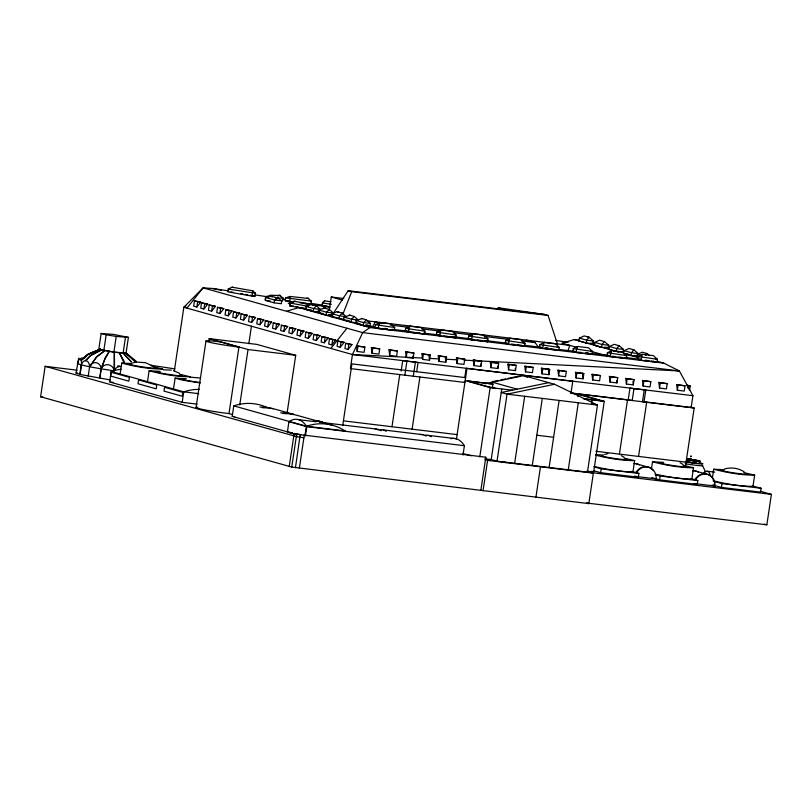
<?xml version="1.0" encoding="UTF-8"?>
<svg xmlns="http://www.w3.org/2000/svg" width="812" height="812" viewBox="0 0 812 812"><rect width="100%" height="100%" fill="white"/><g stroke="black" fill="none" stroke-linecap="round" stroke-linejoin="round"><path stroke-width="1.22" d="M231.988 287.184L252.796 290.808L252.004 296.086L227.796 291.863L228.213 289.031L231.988 287.184L233.267 287.407M586.538 471.264L593.359 473.183L588.812 503.623L291.752 467.073L40.6 396.763L45.147 366.324L77.13 370.191M81.484 364.933L77.465 363.583A6.79 2.152 -82.6 0 1 80.236 359.127A6.79 2.152 -82.6 0 1 81.484 364.933L80.063 374.423L76.044 373.063L78.703 358.133L78.815 358.64M88.193 376.26L89.594 366.77A6.79 4.395 -84.4 0 0 86.194 360.721A6.79 4.395 -84.4 0 0 81.241 364.923L79.82 374.403L110.351 379.965M126.073 353.027L128.408 337.366L113.325 334.382L101.155 333.478L98.81 349.15L113.893 352.134L126.073 353.027L136.538 361.543M103.834 350.449L106.169 334.788L101.155 333.478M113.893 352.134L116.238 336.462L128.408 337.366M121.161 369.277A53.338 48.162 -74.3 0 0 111.183 371.49L109.62 381.965L182.182 402.326L197.174 404.143M123.109 353.2L125.444 337.528M120.257 373.063L121.739 363.106L131.686 363.553M147.622 380.737L149.114 370.79L160.238 371.378M174.316 371.064L183.857 307.24L203.071 287.854L212.703 288.493L228.872 290.94M173.626 388.106L175.118 378.148L186.242 378.737M194.444 300.897L193.662 306.144L196.839 307.037L200.716 302.165L194.444 300.897L200.716 302.165M182.182 402.326L183.745 391.841L198.778 393.668M196.839 307.037L197.631 301.79M201.508 302.876L200.726 308.124L203.913 309.017L207.781 304.145L201.508 302.876L207.781 304.145M203.913 309.017L204.695 303.769M209.232 305.048L208.451 310.296L211.638 311.189L215.515 306.317L209.232 305.048L215.515 306.317M196.047 407.543L205.984 341.04M211.638 311.189L212.419 305.941M208.796 341.091L209.171 338.624L256.836 344.389L295.71 355.301L287.062 413.176M217.504 307.362L216.723 312.61L219.91 313.503L223.787 308.631L217.504 307.362L223.787 308.631M219.91 313.503L220.691 308.255M225.837 309.707L225.056 314.944L228.233 315.838L232.11 310.966L225.837 309.707L232.11 310.966M228.233 315.838L229.014 310.6M233.541 311.869L232.76 317.106L235.947 317.999L239.814 313.127L233.541 311.869L239.814 313.127M235.947 317.999L236.728 312.762M241.194 314.011L240.403 319.258L243.59 320.151L247.467 315.279L241.194 314.011L247.467 315.279M232.405 414.536L229.004 413.582L238.941 347.069L220.661 341.943A22.188 1.319 8.5 0 0 207.994 341.872A22.188 1.319 8.5 0 0 238.941 347.069M243.59 320.151L244.371 314.904M297.517 434.684L232.212 416.363L233.775 405.878A53.338 48.162 -74.3 0 1 266.64 407.33M249.314 316.294L248.533 321.532L251.71 322.425L255.587 317.553L249.314 316.294L255.587 317.553M252.004 296.086L255.08 296.096L255.506 293.264L252.796 290.808M251.71 322.425L252.502 317.187M239.743 405.026L248.036 349.536L209.171 338.624M248.827 343.72L251.446 326.201M257.546 318.598L256.765 323.846L259.952 324.739L263.829 319.867L257.546 318.598L263.829 319.867M259.952 324.739L260.733 319.492M265.209 299.567L265.636 296.735L270.66 295.274L280.556 295.517L278.851 295.314M270.67 296.035L278.222 298.156L281.744 300.876L281.317 303.708L274.121 302.835L265.331 300.369L265.747 297.537L271.807 296.177M265.351 320.791L264.56 326.038L267.747 326.931L271.624 322.059L265.351 320.791L271.624 322.059M267.747 326.931L268.528 321.684M274.121 302.835L274.537 300.004L278.222 298.156M273.299 323.024L272.517 328.261L275.704 329.154L279.582 324.282L273.299 323.024L279.582 324.282M275.704 329.154L276.486 323.917M282.688 300.887L283.114 298.055L279.389 295.314L277.592 296.045M281.419 325.297L280.637 330.545L283.824 331.438L287.702 326.566L281.419 325.297L287.702 326.566M293.68 302.176L285.195 300.704L285.621 297.862L289.996 296.451L308.722 298.481L306.855 298.187M283.824 331.438L284.606 326.191M289.996 301.8L289.996 296.451M306.347 308.875L289.894 305.931L290.32 303.099L294.512 301.252M289.6 327.591L288.818 332.839L291.995 333.732L295.872 328.86L289.6 327.591L295.872 328.86M291.995 333.732L292.787 328.484M297.74 329.875L296.959 335.123L300.135 336.016L304.013 331.144L297.74 329.875L304.013 331.144M300.135 336.016L300.927 330.768M294.553 434.126L287.407 432.116L288.899 421.631A53.338 22.695 -83.1 0 1 306.743 426.645L464.393 445.717L463.002 455.024M316.781 311.341L319.969 312.234L313.219 311.422L305.779 309.331L306.195 306.5L311.331 304.398L312.742 304.642L311.798 304.53M305.951 332.179L305.17 337.427L308.357 338.32L312.234 333.448L305.951 332.179L312.234 333.448M307.961 298.308L311.331 301.11L310.905 303.952L299.831 302.805M289.224 466.514L294.157 433.517L294.847 433.578M308.357 338.32L309.139 333.072M313.219 311.422L313.645 308.59L316.436 305.83L320.395 309.402L313.645 308.59L306.195 306.5M291.752 467.073L296.684 434.075L300.734 434.704L294.157 433.517M313.889 334.402L313.107 339.649L316.284 340.543L320.161 335.671L313.889 334.402L320.161 335.671M295.456 467.712L300.207 434.613L304.277 435.242L299.344 468.25M332.839 315.848L326.089 315.026L318.639 312.945L319.065 310.113L324.201 308.012L325.612 308.255L324.668 308.144M316.284 340.543L317.076 335.305M330.941 301.81L324.719 300.876L322.597 302.511L322.191 305.82L329.702 306.936M322.191 305.82L322.597 302.511M323.389 308.672L323.755 306.256L329.916 307.19M304.947 435.557L306.337 426.239L345.09 430.928M305.434 435.963L306.824 426.655L288.899 421.631M321.917 336.655L321.126 341.903L324.313 342.796L328.19 337.924L321.917 336.655L328.19 337.924M326.089 315.026L326.505 312.194L329.307 309.443L333.265 313.016L326.505 312.194L319.065 310.113M324.313 342.796L325.094 337.548M329.246 310.499L331.266 296.999L343.801 298.512M343.567 319.217L331.631 316.578L332.047 313.747L337.183 311.656L338.594 311.899L337.65 311.788M329.469 338.777L328.687 344.024L331.875 344.917L335.752 340.045L329.469 338.777L335.752 340.045M331.875 344.917L332.656 339.67M339.071 318.669L339.497 315.838L342.288 313.087L346.247 316.66L339.497 315.838L332.047 313.747M337.853 341.131L337.071 346.379L340.258 347.272L344.136 342.4L337.853 341.131L344.136 342.4M357.859 322.871L351.109 322.049L343.669 319.958L344.095 317.127L350.165 315.147M340.258 347.272L341.04 342.025M345.699 343.334L344.907 348.571L348.094 349.475L351.972 344.603L345.699 343.334L351.972 344.603M351.109 322.049L351.535 319.217L354.326 316.467L358.285 320.029L351.535 319.217L344.095 317.127M348.094 349.475L348.876 344.227M366.151 325.125L370.404 326.312L363.208 325.439L355.768 323.359L356.184 320.527L362.264 318.537M691.164 407.492L692.93 395.708L679.38 370.952L663.851 363.157L369.937 327.591L362.659 332.626L352.459 354.539L350.378 368.465L351.21 368.689L464.911 382.452L464.078 382.219M342.705 425.579L351.931 363.877L465.621 377.641M357.178 351.484L357.96 346.237L356.539 345.841L357.178 351.484L364.091 352.327L364.872 347.079L356.539 345.841M363.208 325.439L363.634 322.608L366.425 319.857L370.384 323.43L369.957 326.262L365.704 325.064M378.28 328.454L374.961 327.53L375.388 324.698L379.559 322.516L390.653 323.856L394.662 327.52L394.439 330.413L378.077 328.403L379.559 322.516M372.028 353.281L372.809 348.033L371.388 347.637L372.028 353.281L378.94 354.123L379.722 348.876L371.388 347.637M389.658 355.412L390.45 350.175L389.019 349.769L389.658 355.412L396.581 356.255L397.362 351.007L389.019 349.769M408.537 332.118L405.218 331.184L405.645 328.352L409.816 326.18L420.91 327.52L424.92 331.184L424.696 334.077L408.334 332.057L409.816 326.18M391.973 426.726L399.768 374.565M401.158 371.064L402.711 360.619L418.068 362.487L416.688 371.764M406.233 357.422L407.015 352.175L405.594 351.779L406.233 357.422L413.146 358.254L413.937 353.017L405.594 351.779M404.833 375.185L406.913 361.269M413.298 376.21L415.379 362.294M412.11 429.162L419.905 377.001M422.605 359.401L423.387 354.154L421.956 353.758L422.605 359.401L429.518 360.234L430.299 354.996L421.956 353.758M439.698 335.884L436.379 334.96L436.805 332.128L440.977 329.946L452.507 331.408L456.07 334.95L455.654 337.782M438.886 361.37L439.668 356.123L438.247 355.727L438.886 361.37L445.798 362.213L446.58 356.965L438.247 355.727M457.054 363.573L457.836 358.325L456.415 357.93L457.054 363.573L463.967 364.405L464.748 359.158L456.415 357.93M471.569 339.741L468.25 338.817L468.676 335.985L472.848 333.803L483.942 335.143L484.541 337.01M464.768 377.58L466.159 368.303L572.754 381.335L570.998 393.109L694.169 408.01L685.358 466.941M456.415 439.262L466.991 368.536M473.914 365.613L474.695 360.366L473.274 359.96L473.914 365.613L480.826 366.445L481.607 361.198L473.274 359.96M487.525 341.639L487.951 338.807L483.942 335.143M490.935 367.674L491.717 362.426L490.296 362.02L490.935 367.674L497.847 368.506L498.629 363.258L490.296 362.02M479.79 456.902L490.154 387.588L465.185 380.584L492.955 384.096L492.427 387.598L488.682 387.141M492.031 383.832L492.275 382.178L517.244 389.181M485.129 458.8L485.809 457.207L480.877 490.215M483.038 490.824L487.596 460.384L484.997 459.653M508.596 344.227L505.287 343.293L505.703 340.461L509.885 338.289L520.979 339.629L524.978 343.293L524.765 346.186L508.393 344.166L509.885 338.289M522.745 375.357L554.555 384.279L597.48 405.076L587.462 472.117L497.025 461.175L491.209 459.541L501.755 388.989M508.566 369.805L509.347 364.558L507.926 364.162L508.566 369.805L515.478 370.637L516.27 365.39L507.926 364.162M497.025 461.175L507.043 394.135L554.555 384.279M525.506 371.855L526.288 366.608L524.867 366.212L525.506 371.855L532.418 372.688L533.21 367.44L524.867 366.212M514.656 463.307L524.674 396.266M542.812 348.368L539.493 347.434L539.919 344.603L544.091 342.42L555.611 343.892L559.184 347.424L558.971 350.317L542.599 348.307L544.091 342.42M542.04 373.855L542.822 368.607L541.401 368.212L542.04 373.855L548.953 374.687L549.734 369.44L541.401 368.212M532.286 465.438L542.304 398.398M535.93 497.218L540.477 466.778M558.605 375.854L559.397 370.607L557.966 370.211L558.605 375.854L565.528 376.697L566.309 371.449L557.966 370.211M549.105 467.479L559.123 400.438M576.155 352.398L572.836 351.464L573.262 348.632L577.433 346.46L588.527 347.8L592.537 351.464L592.313 354.357L575.952 352.337L577.433 346.46M587.807 337.082L589.218 337.325L584.224 335.914L579.423 338.096L578.54 340.878L586.264 342.999L586.69 340.167L589.218 337.325L593.471 340.989L593.054 343.821L585.817 342.938M576.124 377.976L576.906 372.728L575.485 372.332L576.124 377.976L583.036 378.818L583.818 373.571L575.485 372.332M577.88 396.733L578.235 394.348L601.418 400.844L583.351 398.662M568.278 469.803L578.306 402.752M604.037 341.487L599.51 340.198L594.699 342.38L594.272 345.212L601.55 347.282L601.976 344.45L604.504 341.619L608.756 345.273L608.33 348.104L601.093 347.231L593.826 345.161L596.536 345.486M592.648 379.975L593.44 374.728L592.009 374.332L592.648 379.975L599.571 380.818L600.352 375.57L592.009 374.332M591.664 403.442L592.192 399.869M610.319 356.529L607 355.605L607.427 352.773L611.598 350.591L622.692 351.931L626.702 355.595L626.478 358.488L610.116 356.478L611.598 350.591M609.436 346.521L608.564 349.292L615.831 351.363L623.068 352.246L623.494 349.414L619.231 345.75L614.237 344.329L609.436 346.521L616.704 348.581L623.494 349.414M587.756 471.224L593.684 471.945L604.24 401.321L579.271 394.317L570.968 393.312M610.045 382.076L610.827 376.839L609.406 376.433L610.045 382.076L616.958 382.919L617.739 377.671L609.406 376.433M616.288 351.413L616.704 348.581L619.231 345.75L618.287 345.638M631.614 471.386L638.882 473.426L638.313 477.243L600.667 472.685L601.245 468.869L593.968 466.829M624.174 350.652L623.291 353.433L631.015 355.554L631.442 352.723L633.969 349.881L638.222 353.545L631.442 352.723L624.174 350.652L628.975 348.47L633.969 349.881L632.558 349.637M626.407 384.066L627.189 378.818L625.768 378.412L626.407 384.066L633.319 384.898L634.111 379.651L625.768 378.412M619.414 454.121L627.514 399.951M571.242 392.978L628.204 399.869L629.96 388.095L645.784 390.004L644.017 401.788L642.465 401.757L644.221 389.973M648.94 355.067L647.235 353.606L642.241 352.185L637.44 354.377L636.557 357.148L638.983 357.838M641.013 360.244L637.694 359.32L638.12 356.478L642.292 354.306L653.386 355.646L657.385 359.31L657.172 362.203L640.8 360.193L642.292 354.306M633.959 388.735L632.193 400.509L628.204 399.869M643.145 386.086L643.926 380.838L642.505 380.442L643.145 386.086L650.057 386.918L650.838 381.681L642.505 380.442M624.123 458.11L634.629 460.607L632.954 471.802C619.921 471.863 606.848 469.468 594.201 466.453M638.557 456.435L646.656 402.265M659.506 388.065L660.298 382.817L658.867 382.422L659.506 388.065L666.429 388.907L667.21 383.66L658.867 382.422M651.397 469.255L652.513 461.795L663.637 462.373M690.515 478.542L697.792 480.582L697.224 484.399L659.577 479.851L660.146 476.025L655.294 474.665M677.35 390.227L678.132 384.979L676.711 384.583L677.35 390.227L684.262 391.059L685.054 385.812L676.711 384.583M689.571 390.156L690.2 385.964L687.013 385.071M683.034 465.266L693.539 467.763L691.865 478.958C679.593 479.192 667.352 476.614 655.365 474.238M712.398 477.933L713.697 469.224L724.436 469.742M752.612 485.952L761.088 488.276L760.519 492.092L721.442 487.433L722.01 483.607L714.743 481.617M743.822 472.594L754.663 475.132L752.988 486.327C739.61 486.429 726.182 483.922 713.21 480.734M588.812 503.623L586.65 503.014L766.853 524.816L771.4 494.376L760.428 491.29M567.842 351.291L569.78 345.374L366.547 320.781M440.977 329.946L439.485 335.833L455.857 337.843L450.051 336.615M472.848 333.803L471.366 339.69L487.728 341.7L484.419 340.766M342.816 314.356L351.708 291.691L548.07 315.442L557.397 343.872M372.282 327.317L375.317 321.846L381.904 323.694M332.818 314.112L348.196 290.706L544.558 314.457L548.07 315.442M81.241 364.923L89.614 366.77L96.567 356.915L104.819 350.561L109.387 351.383L105.144 358.457L101.195 368.861L99.774 378.351L101.114 368.841L104.992 358.427L109.123 351.332L114.259 352.114L114.127 370.84A6.79 6.77 57.1 0 0 101.114 368.841L114.127 370.84A6.79 6.435 -71.3 0 1 121.12 366.517M89.594 366.77A6.79 6.049 -88.2 0 1 96.161 362.69A6.79 6.049 -88.2 0 1 101.195 368.861L89.594 366.77L96.618 356.925L104.91 350.581M186.953 308.103L203.071 287.854L362.659 332.626L679.38 370.952L676.954 370.272M330.839 348.48L346.947 328.221M645.55 355.494L647.235 353.606L646.291 353.494M636.04 472.107L638.953 468.93A11.683 10.556 -74.3 0 1 650.31 467.966M694.95 479.263L697.863 476.086A11.683 10.556 -74.3 0 1 712.195 477.821M85.646 360.67L90.629 355.554L101.754 349.83M85.422 360.66L90.426 355.554L101.622 349.85L103.814 350.337M324.719 300.876L322.618 302.988L331.377 304.297M83.961 358.143L88.467 354.113L100.627 349.079M82.022 359.706L88.346 354.073L100.526 349.028M77.465 363.583L78.409 362.934M76.044 373.063L76.988 372.414M126.083 353.027L135.837 362.02M185.918 305.901L183.857 307.24L352.459 354.539L692.93 395.708M114.533 370.587L114.401 352.134L119.303 352.773L124.419 363.38L123.962 361.157L119.425 352.824L125.606 353.271L135.705 362.01M100.16 349.292L87.645 354.55L81.159 360.295L87.655 354.56L100.17 349.302M577.068 347.414L562.168 343.243L574.155 339.558L579.088 340.157M286.504 311.26L298.755 307.616L306.063 308.499M290.534 302.764L288.28 303.292L290.513 304.195M132.711 362.862L136.03 362.122M604.585 454.395L607.904 453.644M724.629 468.96C731.104 467.022 738.433 468.108 744.096 471.782M492.295 381.67L498.385 380.412M500.821 379.904L505.693 378.889M508.129 378.382L517.873 376.362M484.886 383.711L523.77 375.641L527.181 377.296M548.739 382.645L501.227 392.5L507.043 394.135L597.48 405.076L592.821 403.767M163.405 369.805L171.342 370.099M136.416 362.071L145.399 362.7L152.199 365.725M189.795 377.123L199.508 377.945M754.663 475.132C740.879 475.203 727.034 472.635 713.697 469.224M595.693 454.588L603.549 455.075M634.629 460.607C621.596 460.668 608.523 458.272 595.876 455.258M693.539 467.763C679.725 467.732 665.85 465.296 652.513 461.795M296.644 436.633L45.147 366.324M300.349 437.262L296.299 436.633L296.989 436.704M255.506 293.264L228.213 289.031M267.889 296.745L265.636 296.735L268.072 297.162M275.207 298.014L283.114 298.055M294.949 301.414L295.507 301.435M289.894 305.931L293.426 306.022M280.688 412.851L287.357 413.135L293.914 414.445L275.542 409.299L268.995 407.989L262.286 407.695M259.911 407.025L266.61 407.319L273.157 408.629M282.952 413.491L289.671 413.785L296.218 415.094L332.971 425.407M352.459 354.539L422.149 358.041M429.751 358.427L438.622 358.874M446.224 359.249L456.364 359.757M463.967 360.142L679.38 370.952M293.771 436.074L294.462 436.145M311.331 301.11L285.621 297.862M285.195 300.704L288.889 301.079M305.068 303.881L307.403 304.124M375.185 428.949L381.275 430.654M380.117 429.548L423.194 434.724L426.168 436.095M420.068 434.379L423.194 434.724M425.244 435.009L456.141 438.713M707.374 471.234L714.743 472.117M722.01 483.607L761.088 488.276M281.744 300.876L274.537 300.004L265.747 297.537M265.331 300.369L270.132 300.947M305.779 309.331L311.402 310.011M318.639 312.945L323.146 313.483M562.168 343.243L564.665 343.537M331.631 316.578L333.874 316.853M390.389 325.074L409.268 327.358M421.844 328.88L439.465 331.012M453.299 332.687L472.178 334.96M484.754 336.483L508.667 339.375M521.243 340.898L535.088 342.573L538.082 346.673M343.669 319.958L349.292 320.638M370.384 323.43L363.634 322.608L356.184 320.527M394.662 327.52L375.388 324.698M424.92 331.184L405.645 328.352M456.07 334.95L436.805 332.128M487.951 338.807L468.676 335.985M355.768 323.359L360.264 323.897M363.685 325.835L374.647 327.165L367.43 325.135M384.715 328.383L387.233 328.687M392.267 329.296L408.629 331.276M423.732 333.103L440.094 335.082M452.68 336.604L470.29 338.736M485.393 340.563L508.048 343.303M524.41 345.283L542.03 347.414M545.806 347.871L548.323 348.175M558.392 349.393L574.744 351.373M586.071 352.743L588.588 353.047M591.106 353.352L609.985 355.636M625.088 357.463L641.45 359.442M374.961 327.53L379.935 328.129M383.67 328.576L387.395 329.033M405.218 331.184L407.705 331.489M410.192 331.793L413.927 332.24M416.414 332.544L420.139 332.991M436.379 334.96L440.114 335.407M443.839 335.863L447.564 336.31M468.25 338.817L473.223 339.416M476.959 339.863L480.684 340.319M505.287 343.293L507.774 343.598M511.499 344.044L513.986 344.349M517.721 344.795L521.446 345.252M539.493 347.434L541.98 347.739M544.466 348.033L548.191 348.49M550.678 348.784L554.413 349.241M572.836 351.464L575.322 351.769M577.809 352.073L581.544 352.52M585.269 352.976L587.756 353.271M607 355.605L609.487 355.9M611.974 356.204L615.709 356.651M618.196 356.955L621.921 357.412M637.694 359.32L641.419 359.767M645.154 360.213L648.879 360.67M651.366 360.975L653.853 361.269M687.104 385.588L690.2 385.964M357.96 346.237L364.872 347.079M372.809 348.033L379.722 348.876M390.45 350.175L397.362 351.007M407.015 352.175L413.937 353.017M423.387 354.154L430.299 354.996M439.668 356.123L446.58 356.965M457.836 358.325L464.748 359.158M474.695 360.366L481.607 361.198M491.717 362.426L498.629 363.258M509.347 364.558L516.27 365.39M526.288 366.608L533.21 367.44M542.822 368.607L549.734 369.44M559.397 370.607L566.309 371.449M576.906 372.728L583.818 373.571M593.44 374.728L600.352 375.57M610.827 376.839L617.739 377.671M627.189 378.818L634.111 379.651M643.926 380.838L650.838 381.681M660.298 382.817L667.21 383.66M678.132 384.979L685.054 385.812M248.036 349.536L295.71 355.301M644.017 401.788L693.174 407.736M492.955 384.096L467.956 381.072L491.341 387.628M490.154 387.588L512.585 390.196M583.99 398.875L604.24 401.321M200.29 382.97L181.908 380.026L175.118 378.148M110.868 382.117L113.365 382.422M536.803 435.222L553.622 437.262M595.927 451.279L686.079 462.18M343.415 420.86L457.115 434.613M298.491 419.642L315.949 421.753M319.684 422.21L378.29 429.294M232.212 416.363L234.709 416.657M40.6 396.763L43.056 397.058M601.245 468.869L638.882 473.426M660.146 476.025L697.792 480.582M287.407 432.116L292.411 432.725M485.809 457.207L304.094 435.151M635.187 476.37L656.137 478.897A11.683 10.556 -74.3 0 0 649.194 467.326A11.683 10.556 -74.3 0 0 636.801 472.32M695.711 479.476A11.683 10.556 -74.3 0 1 708.105 474.482A11.683 10.556 -74.3 0 1 715.037 486.053L694.087 483.526L697.224 484.399M485.414 458.841L491.209 459.541M591.197 472.574L771.4 494.376M487.596 460.384L593.359 473.183M608.756 345.273L601.976 344.45L594.699 342.38M626.011 353.758L628.265 354.032M630.569 355.494L637.806 356.377L634.162 355.341M309.737 304.368L323.755 306.256M303.901 437.81L299.821 437.181M544.558 314.457L497.939 307.707L504.912 309.666M324.678 305.718L327.185 306.083M254.978 294.888L267.412 296.776M282.332 299.029L284.819 299.405M310.986 303.373L322.212 305.068M555.662 340.421L568.167 342.319M151.062 365.288L174.844 368.881M690.707 458.547L689.967 458.394L691.225 458.547M106.169 334.788L116.238 336.462M153.498 366.791L162.765 369.084C148.961 369.054 135.076 366.608 121.739 363.106M179.635 374.261L190.14 376.758C176.326 376.738 162.451 374.291 149.114 370.79M230.862 291.873L233.288 292.3M240.545 293.558L242.971 293.985M245.397 294.411L247.812 294.827M250.238 295.253L255.08 296.096M293.954 301.232L310.113 304.135M290.32 303.099L307.951 306.256M295.781 306.449L298.136 306.865M212.703 288.493L221.361 290.32M712.966 485.109L721.442 487.433M655.314 358.731L657.385 359.31L638.12 356.478M592.456 343.121L594.871 343.801M606.929 347.181L609.345 347.861M657.588 361.401L663.851 363.157M574.155 339.558L618.785 352.083M623.616 353.433L638.09 357.493M624.631 355.017L626.702 355.595L607.427 352.773M590.456 350.885L592.537 351.464L573.262 348.632M591.522 351.474L608.381 356.204M557.113 346.846L559.184 347.424L539.919 344.603M526.308 340.116L535.088 342.573M348.196 290.706L351.708 291.691M522.908 342.705L524.978 343.293L505.703 340.461M331.266 296.999L342.42 300.125M690.758 407.056L694.169 408.01M311.331 304.398L316.436 305.83M324.201 308.012L329.307 309.443M337.183 311.656L342.288 313.087M349.221 315.036L354.326 316.467M361.32 318.426L366.425 319.857M318.263 308.804L320.395 309.402M391.13 329.479L393.201 330.068M571.76 381.051L572.754 381.335M317.228 311.392L319.36 311.991M329.033 314.711L331.164 315.3M328.586 314.65L330.707 315.249M298.755 307.616L369.937 327.591M491.504 387.344L495.939 388.583M694.625 470.808L705.486 473.853M635.715 463.642L646.585 466.697M711.941 485.19L715.037 486.053M651.833 477.689L659.577 479.851M634.426 476.157L638.313 477.243M593.399 470.645L600.667 472.685M591.309 471.275L593.684 471.945M585.127 471.467L587.462 472.117M576.611 470.808L578.783 471.417M764.407 524.136L766.853 524.816M504.15 462.038L506.312 462.647M462.962 453.472L471.285 455.806M111.183 371.49L183.786 391.861A53.338 48.162 -74.3 0 1 199.366 389.395M233.775 405.878L306.378 426.249A53.338 48.162 -74.3 0 1 345.12 430.939M591.055 340.299L593.471 340.989L586.69 340.167L579.423 338.096M637.44 354.377L641.074 355.402M590.628 343.131L593.054 343.821M604.696 347.079L608.33 348.104M173.504 370.587L179.574 373.398M150.951 365.573L157.802 368.394M428.371 435.354L431.345 436.714M383.305 429.903L386.289 431.263M680.05 462.749L682.973 464.403M621.15 455.593L624.073 457.247M270.66 295.274L272.182 297.101M702.603 465.611L705.577 472.046M687.571 386.715L688.495 388.958M632.944 381.508L633.319 384.898M616.704 380.655L616.958 382.919M582.397 373.165L583.036 378.818M548.313 369.044L548.953 374.687M515.224 368.384L515.478 370.637M497.594 366.253L497.847 368.506M480.572 364.192L480.826 366.445M445.412 358.823L445.798 362.213M428.878 354.59L429.518 360.234M412.892 356.001L413.146 358.254M229.004 413.582A22.188 1.319 8.5 0 1 203.467 409.624A22.188 1.319 8.5 0 1 197.783 407.259M699.112 462.657A12.819 0.761 8.5 0 1 700.786 463.885A12.819 0.761 8.5 0 1 685.419 461.886M701.609 465.164A12.819 0.761 8.5 0 1 698.949 465.611A12.819 0.761 8.5 0 1 685.145 463.723M696.026 462.789A9.48 0.558 8.5 0 1 693.905 462.546M690.322 462.058A9.48 0.558 8.5 0 1 687.886 461.683M691.662 459.47A9.48 0.558 8.5 0 1 699.579 461.358A9.48 0.558 8.5 0 1 686.972 459.856M686.861 458.79A9.48 0.558 8.5 0 1 689.226 459.105M692.382 459.541A10.079 0.599 8.5 0 1 700.056 461.449A10.079 0.599 8.5 0 1 686.749 459.856M686.627 458.729A10.079 0.599 8.5 0 1 690.444 459.247M699.386 463.013A10.079 0.599 8.5 0 1 697.295 463.358A10.079 0.599 8.5 0 1 686.444 461.886M199.935 382.503A12.89 0.761 8.5 0 1 186.567 380.331A12.89 0.761 8.5 0 1 183.674 379.092M153.833 367.491A12.89 0.761 8.5 0 1 141.085 366.689A12.89 0.761 8.5 0 1 131.849 364.101M181.208 375.174A12.89 0.761 8.5 0 1 170.124 374.616A12.89 0.761 8.5 0 1 157.67 371.723M117.608 366.029A6.79 6.435 -71.3 0 1 119.526 365.979M80.885 358.549A6.79 3.045 -79.8 0 1 83.524 358.63M745.639 473.548A12.89 0.761 8.5 0 1 734.962 473.061A12.89 0.761 8.5 0 1 722.132 470.128M703.446 473.396A11.683 5.207 -83.2 0 1 710.358 475.284M712.753 478.674A11.683 10.556 -74.3 0 1 713.992 481.577M714.357 483.688A11.683 10.556 -74.3 0 1 714.357 485.87M684.607 466.179A12.89 0.761 8.5 0 1 673.524 465.621A12.89 0.761 8.5 0 1 661.069 462.728M692.636 470.767A11.683 10.556 -74.3 0 1 698.35 472.076M651.924 469.153A11.683 10.556 -74.3 0 1 653.284 470.666M625.697 459.024A12.89 0.761 8.5 0 1 614.613 458.465A12.89 0.761 8.5 0 1 602.159 455.573M633.725 463.611A11.683 10.556 -74.3 0 1 639.45 464.921M450.873 438.703A53.338 22.695 -83.1 0 1 464.393 445.717M111.193 372.241L110.625 376.057L128.803 381.163L129.372 377.336L111.193 372.241M138.568 379.925L137.989 383.741L156.178 388.846L156.746 385.02L138.568 379.925M164.572 387.283L163.994 391.11L182.182 396.205L182.751 392.389L164.572 387.283M690.647 456.212L691.459 456.344L690.738 456.212M319.573 421.255L314.214 420.606L322.679 422.118L319.573 421.255M131.3 361.878L123.262 353.2L131.361 361.878"/></g></svg>
